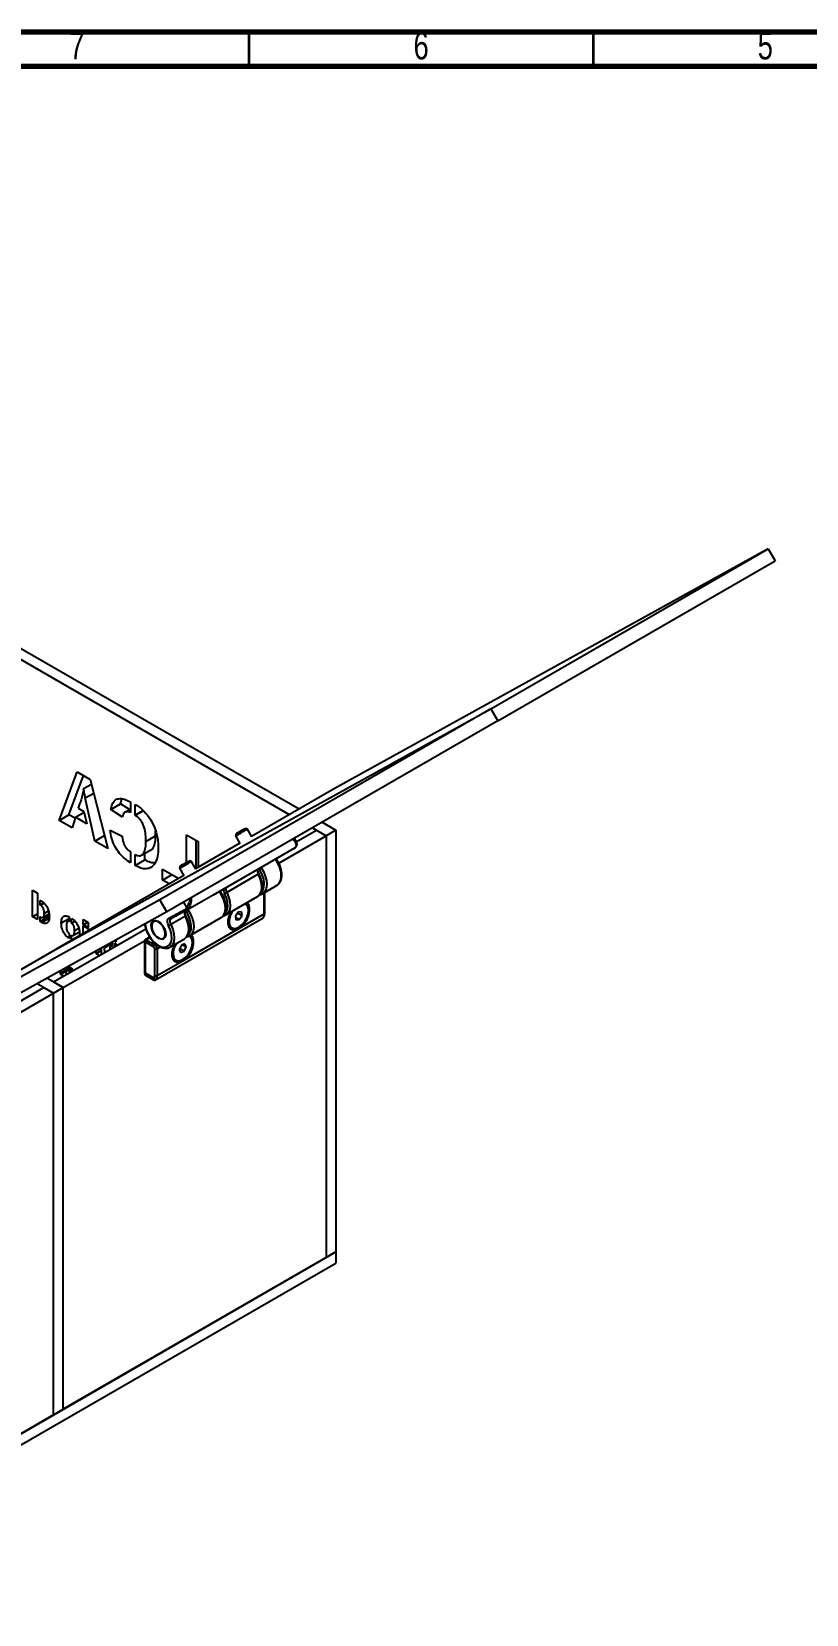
# Model space of a CAD drawing. Header units: millimetres. Extents: x 1 to 1184, y 0 to 836.
# Drawn here: x 867.9 to 980.4, y 606.1 to 836 of the extents above; entities that cross this region are included whole.
import ezdxf

# ---------------------------------------------------------------- set-up
doc = ezdxf.new("R2010")
doc.units = ezdxf.units.MM
doc.styles.add('SLDTEXTSTYLE0', font='TXT', dxfattribs={"width": 0.75})

msp = doc.modelspace()

# ---------------------------------------------------------------- linework, layer by layer
at = {"color": 7, "linetype": 'Continuous', "lineweight": 70}
for p, q in [((15, 836), (1184, 836)), ((20, 831), (1179, 831))]:
    msp.add_line(p, q, dxfattribs=at)
at = {"color": 7, "linetype": 'Continuous', "lineweight": 35}
for p, q in [((899.5, 831), (899.5, 836)), ((949.5, 831), (949.5, 836))]:
    msp.add_line(p, q, dxfattribs=at)
at = {"color": 7, "linetype": 'Continuous', "lineweight": 25}
for p, q in [((822.28, 770.23), (905.31, 722.29)), ((823.69, 771.04), (906.72, 723.11)), ((974.9, 760.91), (911.73, 726)), ((934.6, 737.64), (974.9, 760.91)), ((935.59, 735.91), (975.89, 759.17)), ((974.9, 760.91), (975.89, 759.17)), ((871.42, 702.73), (934.6, 737.64)), ((934.6, 737.64), (886.51, 709.89)), ((935.59, 735.91), (887.5, 708.15)), ((934.6, 737.64), (935.59, 735.91)), ((871.88, 721.45), (874.49, 728.5)), ((873.3, 722.27), (875.4, 727.97)), ((874.49, 728.5), (876.39, 727.4)), ((875.43, 726.08), (876.56, 726.73)), ((876.39, 727.4), (878.94, 717.37)), ((875.67, 724.73), (876.89, 725.43)), ((877.06, 718.46), (875.67, 724.73)), ((880.8, 723.87), (881, 724.56)), ((911.73, 726), (899.84, 719.13)), ((871.88, 721.45), (873.3, 722.27)), ((874.18, 721.76), (873.3, 722.27)), ((874.23, 721.93), (873.75, 720.37)), ((874.23, 721.93), (875.5, 722.66)), ((875.88, 720.97), (874.23, 721.93)), ((874.66, 723.24), (875.48, 722.75)), ((875.48, 722.75), (875.88, 720.97)), ((879.39, 723.06), (880.8, 723.87)), ((881.07, 721.94), (879.39, 723.06)), ((882.09, 723.02), (880.8, 723.87)), ((882.24, 723.1), (881.49, 722.67)), ((882.24, 724.17), (882.24, 722.59)), ((882.92, 722.2), (882.92, 723.78)), ((882.92, 722.2), (884.08, 722.87)), ((882.93, 722.19), (882.92, 722.2)), ((882.93, 722.19), (884.09, 722.86)), ((873.75, 720.37), (871.88, 721.45)), ((879.27, 720.03), (881.03, 719.15)), ((885.89, 719.23), (885.86, 719.95)), ((899.23, 720.2), (898.96, 720.27)), ((899.87, 719.07), (899.23, 720.2)), ((906.33, 718.34), (909.25, 720.02)), ((908.66, 720.36), (910.66, 719.2)), ((909.25, 720.02), (910.66, 719.2)), ((910.07, 721.18), (912.08, 720.02)), ((912.08, 720.02), (910.66, 719.2)), ((912.08, 720.02), (912.08, 658.78)), ((877.06, 718.46), (878.46, 719.27)), ((878.94, 717.37), (877.06, 718.46)), ((884.48, 718.41), (885.89, 719.23)), ((890.38, 719.34), (892.07, 718.37)), ((890.38, 715.34), (890.38, 719.34)), ((898.1, 718.13), (891.7, 714.44)), ((891.8, 714.49), (891.8, 718.52)), ((892.07, 718.37), (892.07, 714.65)), ((897.57, 719.48), (897.49, 719.21)), ((897.49, 719.21), (898.13, 718.08)), ((906.08, 717.44), (902.37, 715.29)), ((903.79, 715.23), (910.66, 719.2)), ((906.34, 718.35), (906.05, 718.85)), ((910.66, 719.2), (910.66, 657.96)), ((882.24, 716.89), (882.23, 716.9)), ((882.23, 716.9), (882.23, 715.28)), ((882.91, 714.9), (882.91, 716.51)), ((882.91, 714.9), (884.33, 715.72)), ((883.86, 716.4), (885.28, 717.22)), ((884.33, 715.72), (884.33, 716.67)), ((891.1, 715.5), (890.83, 715.58)), ((891.74, 714.37), (891.1, 715.5)), ((902.37, 715.29), (894.23, 710.6)), ((889.97, 713.44), (871.42, 702.73)), ((886.88, 714.39), (889.25, 713.02)), ((886.88, 712.79), (886.88, 714.39)), ((886.88, 712.79), (888.27, 713.59)), ((887.87, 712.22), (886.88, 712.79)), ((889.43, 714.79), (889.36, 714.52)), ((889.36, 714.52), (890, 713.39)), ((900.81, 713.66), (896.22, 711)), ((900.9, 713.72), (900.9, 713.72)), ((868.02, 711.32), (868.75, 710.9)), ((868.02, 707.46), (868.02, 711.32)), ((868.75, 710.9), (868.75, 707.04)), ((894.23, 710.6), (890.52, 708.45)), ((901.41, 710.8), (901.37, 710.78)), ((901.41, 710.8), (903.53, 712.03)), ((901.75, 707.99), (901.75, 711)), ((886.51, 709.89), (823.34, 674.97)), ((887.5, 708.15), (824.33, 673.23)), ((869.1, 709.2), (869.1, 709.83)), ((869.1, 709.2), (869.6, 709.49)), ((869.71, 707.94), (870.33, 708.3)), ((887.5, 708.15), (886.51, 709.89)), ((887.82, 707.24), (890.22, 708.57)), ((890.52, 708.45), (888.12, 707.13)), ((896.11, 707.74), (900.7, 710.4)), ((897.89, 708.13), (897.49, 707.53)), ((898.37, 708.18), (897.89, 708.13)), ((898.44, 707.63), (898.37, 708.18)), ((898.96, 709.32), (898.9, 709.35)), ((900.7, 710.4), (900.74, 710.42)), ((868.02, 707.46), (868.75, 707.87)), ((868.75, 707.04), (868.02, 707.46)), ((869.1, 707.43), (869.12, 707.44)), ((869.11, 706.78), (869.1, 707.43)), ((869.11, 706.78), (870.43, 707.54)), ((869.33, 706.62), (870.42, 707.25)), ((869.52, 707.37), (870.42, 707.89)), ((872.19, 706.55), (873.33, 707.22)), ((873.33, 706.92), (873.07, 706.77)), ((873.33, 707.43), (873.33, 706.76)), ((873.69, 706.54), (873.69, 707.22)), ((873.69, 706.54), (874.16, 706.81)), ((875.38, 707.05), (876.1, 706.64)), ((875.38, 706.31), (875.38, 707.05)), ((875.38, 706.31), (876.03, 706.68)), ((876.1, 705.89), (875.38, 706.31)), ((875.38, 706.16), (876.1, 705.74)), ((875.38, 705.01), (875.38, 706.16)), ((876.1, 706.64), (876.1, 705.89)), ((885.31, 706.2), (885.31, 706.12)), ((885.89, 698.27), (901.28, 707.16)), ((890.21, 707.53), (888.09, 706.31)), ((890.29, 707.59), (890.29, 707.59)), ((890.8, 704.68), (895.4, 707.33)), ((896.79, 705.95), (896.96, 705.85)), ((897.49, 707.53), (897.56, 706.99)), ((897.52, 707.34), (898.03, 707.04)), ((897.56, 706.99), (898.03, 707.04)), ((897.81, 708), (898.44, 707.63)), ((897.96, 705.75), (901.68, 707.89)), ((898.03, 707.04), (898.44, 707.63)), ((871.07, 697.98), (884.46, 705.71)), ((872.48, 697.16), (884.29, 703.98)), ((873.1, 704.47), (873.33, 704.6)), ((873.33, 704.98), (873.33, 704.3)), ((873.69, 704.09), (873.69, 704.77)), ((873.69, 704.09), (874.82, 704.74)), ((873.74, 704.07), (873.69, 704.09)), ((873.96, 704.77), (874.81, 705.26)), ((874.1, 705.45), (874.71, 705.8)), ((874.84, 704.99), (874.82, 704.74)), ((876.1, 705.74), (876.1, 705.43)), ((878.45, 702.94), (879.6, 703.6)), ((879.6, 703.78), (879.6, 703.14)), ((880.15, 703.76), (879.86, 703.92)), ((879.96, 703.6), (880.3, 703.31)), ((879.96, 703.11), (879.96, 703.6)), ((880.08, 704.05), (880.15, 703.76)), ((884.28, 703.91), (884.28, 699.42)), ((884.35, 703.81), (884.35, 699.32)), ((885.59, 703.09), (884.35, 703.81)), ((885.04, 704.49), (884.4, 704.13)), ((884.53, 704.11), (885.77, 703.4)), ((886.3, 704.4), (886.37, 704.36)), ((887.97, 703.05), (890.09, 704.27)), ((890.14, 703.54), (889.63, 703.32)), ((889.83, 701.05), (897.96, 705.75)), ((890.09, 704.27), (890.13, 704.3)), ((890.34, 703.11), (890.14, 703.54)), ((890.8, 704.68), (890.76, 704.66)), ((890.83, 704.62), (890.77, 704.66)), ((854.86, 693.17), (871.42, 702.73)), ((877.26, 702.12), (878, 702.54)), ((877.26, 702.12), (877.26, 702.49)), ((877.75, 701.83), (877.26, 702.12)), ((878, 702.9), (878, 701.98)), ((878.45, 702.94), (878.48, 703.16)), ((879.6, 703.3), (879.34, 703.15)), ((885.77, 698.91), (885.77, 702.79)), ((886.12, 702.79), (886.12, 698.91)), ((888.66, 701.26), (888.83, 701.16)), ((889.63, 703.32), (889.33, 702.67)), ((889.33, 702.67), (889.52, 702.24)), ((889.4, 702.83), (890.03, 702.46)), ((889.52, 702.24), (890.03, 702.46)), ((889.83, 703.4), (890.34, 703.11)), ((890.03, 702.46), (890.34, 703.11)), ((872.05, 699.25), (873.47, 700.06)), ((872.05, 699.12), (873.47, 699.94)), ((872.05, 699.25), (872.11, 699.64)), ((872.05, 699.12), (872.05, 699.25)), ((872.55, 698.83), (872.05, 699.12)), ((872.81, 699.32), (873.1, 699.15)), ((873.6, 699.96), (872.97, 699.6)), ((873.2, 700.24), (873.31, 700.2)), ((873.31, 699.54), (873.78, 699.81)), ((873.5, 699.38), (873.31, 699.54)), ((873.47, 699.94), (873.47, 700.06)), ((873.51, 699.91), (873.47, 699.94)), ((884.35, 699.32), (885.69, 698.54)), ((886.12, 698.91), (889.83, 701.05)), ((861.35, 692.37), (869.65, 697.16)), ((871.07, 696.34), (868.66, 697.73)), ((869.65, 697.16), (871.07, 696.34)), ((872.48, 697.16), (870.1, 698.53)), ((871.07, 697.98), (872.48, 697.16)), ((871.07, 696.34), (872.48, 697.16)), ((872.08, 698.73), (872.24, 698.65)), ((872.13, 698.59), (872.08, 698.73)), ((872.48, 635.92), (872.48, 697.16)), ((884.56, 698.86), (885.59, 698.27)), ((858.81, 689.26), (871.07, 696.34)), ((871.07, 635.1), (871.07, 696.34)), ((823.69, 607.75), (912.08, 658.78)), ((910.66, 657.96), (872.48, 635.92)), ((912.08, 658.78), (910.66, 657.96)), ((912.08, 658.78), (912.08, 657.15)), ((823.69, 606.12), (912.08, 657.15)), ((871.07, 635.1), (825.1, 608.57)), ((871.07, 635.1), (872.48, 635.92))]:
    msp.add_line(p, q, dxfattribs=at)
at = {"color": 8, "linetype": 'Continuous', "lineweight": 25}
for p, q in [((901.68, 707.89), (901.68, 710.96)), ((869.18, 709.12), (869.69, 709.41)), ((890.42, 708.8), (889.98, 709.58)), ((885.07, 704.43), (884.53, 704.11)), ((885.77, 703.4), (885.92, 703.49)), ((886.6, 703.07), (886.12, 702.79))]:
    msp.add_line(p, q, dxfattribs=at)
at = {"color": 7, "linetype": 'Continuous', "lineweight": 25, "flags": 128}
for points in [[(897.57, 719.49), (897.6, 719.5), (897.72, 719.57), (897.93, 719.68), (898.19, 719.83), (898.46, 719.99), (898.7, 720.12), (898.87, 720.22), (898.95, 720.27), (898.93, 720.26), (898.8, 720.19), (898.59, 720.07), (898.33, 719.93), (898.06, 719.77), (897.82, 719.63), (897.65, 719.53), (897.57, 719.49)], [(890.44, 715.36), (890.17, 715.22), (889.9, 715.06), (889.67, 714.93), (889.51, 714.83), (889.44, 714.79), (889.47, 714.81), (889.61, 714.88), (889.83, 715), (890.09, 715.15), (890.36, 715.3), (890.59, 715.44), (890.75, 715.54), (890.82, 715.58), (890.79, 715.56), (890.65, 715.49), (890.44, 715.36)], [(903.53, 712.03), (903.55, 712.04), (903.57, 712.05)], [(896.78, 708.13), (896.76, 708.09), (896.52, 707.51), (896.39, 706.94), (896.39, 706.41), (896.52, 705.99), (896.76, 705.69), (897.1, 705.54), (897.52, 705.56), (897.96, 705.75)], [(897.03, 708.28), (896.94, 708.12), (896.7, 707.58), (896.57, 707.04), (896.56, 706.55), (896.68, 706.15), (896.92, 705.88), (897.24, 705.76), (897.63, 705.81), (898.05, 706.01), (898.46, 706.35), (898.83, 706.8), (899.12, 707.32), (899.31, 707.86), (899.38, 708.38), (899.32, 708.83), (899.14, 709.17), (898.89, 709.35)], [(897.96, 705.75), (898.41, 706.08), (898.82, 706.54), (899.17, 707.08), (899.41, 707.66), (899.54, 708.23), (899.54, 708.75), (899.41, 709.18), (899.17, 709.48), (899.14, 709.5)], [(885.55, 706.85), (885.86, 706.91), (886.22, 706.81), (886.58, 706.56), (886.91, 706.18), (887.17, 705.73), (887.32, 705.25), (887.35, 704.81), (887.25, 704.46), (887.04, 704.24), (886.73, 704.18), (886.38, 704.28), (886.01, 704.53), (885.68, 704.9), (885.42, 705.36), (885.27, 705.83), (885.24, 706.27), (885.34, 706.63), (885.55, 706.85)], [(887.29, 704.97), (887.22, 705.42), (887.03, 705.89), (886.74, 706.31), (886.39, 706.63), (886.03, 706.8), (885.7, 706.8), (885.46, 706.63), (885.32, 706.32), (885.32, 705.9), (885.46, 705.43), (885.7, 704.98), (886.03, 704.6), (886.39, 704.35), (886.74, 704.27), (887.03, 704.35), (887.22, 704.6), (887.29, 704.97)], [(887.77, 706.15), (887.7, 706.32), (887.64, 706.49), (887.61, 706.66), (887.61, 706.82), (887.62, 706.96), (887.67, 707.08), (887.73, 707.17), (887.82, 707.24)], [(888.12, 707.13), (888.05, 707.07), (888, 707), (887.97, 706.91), (887.96, 706.81), (887.96, 706.69), (887.99, 706.56), (888.03, 706.44), (888.09, 706.31)], [(895.4, 707.33), (895.42, 707.35), (895.44, 707.36)], [(896.15, 707.77), (896.14, 707.77), (896.11, 707.74)], [(888.53, 701.5), (888.75, 701.21), (889.07, 701.07), (889.45, 701.1), (889.87, 701.28), (890.28, 701.6), (890.66, 702.04), (890.96, 702.56), (891.16, 703.1), (891.24, 703.63), (891.2, 704.09), (891.04, 704.44), (890.83, 704.62)], [(889.83, 701.05), (890.28, 701.39), (890.69, 701.84), (891.03, 702.38), (891.28, 702.96), (891.41, 703.54), (891.41, 704.06), (891.28, 704.49), (891.03, 704.79), (891.01, 704.8)], [(888.01, 703.07), (888.01, 703.07), (887.97, 703.05)], [(888.24, 702.08), (888.25, 702.01), (888.35, 701.6)], [(888.65, 703.44), (888.63, 703.4), (888.39, 702.82), (888.26, 702.24), (888.26, 701.72), (888.39, 701.29), (888.63, 700.99), (888.97, 700.85), (889.38, 700.87), (889.83, 701.05)], [(888.35, 701.6), (888.57, 701.32), (888.66, 701.26)]]:
    msp.add_lwpolyline(points, dxfattribs=at)
at = {"color": 8, "linetype": 'Continuous', "lineweight": 25, "flags": 128}
for points in [[(903.57, 712.05), (903.86, 712.34), (904.07, 712.77), (904.15, 713.31), (904.11, 713.93), (903.94, 714.59), (903.66, 715.26), (903.31, 715.84)], [(900.74, 710.42), (900.74, 710.42), (901.05, 710.72), (901.25, 711.16), (901.32, 711.71), (901.27, 712.33), (901.1, 712.99), (900.81, 713.66)], [(901.22, 710.99), (901.46, 711.28), (901.63, 711.73), (901.67, 712.28), (901.59, 712.9), (901.38, 713.54), (901.06, 714.17), (900.86, 714.48)], [(901.17, 714.65), (901.54, 714.03), (901.82, 713.37), (901.98, 712.71), (902.03, 712.09), (901.95, 711.54), (901.74, 711.11), (901.43, 710.82), (901.41, 710.8)], [(895.44, 707.36), (895.73, 707.64), (895.94, 708.08), (896.02, 708.62), (895.97, 709.24), (895.81, 709.9), (895.53, 710.56), (895.18, 711.14)], [(895.93, 707.94), (896.05, 708.07), (896.27, 708.46), (896.37, 708.97), (896.34, 709.56), (896.18, 710.2), (895.91, 710.85)], [(896.22, 711), (896.5, 710.34), (896.68, 709.68), (896.73, 709.05), (896.65, 708.51), (896.45, 708.07), (896.15, 707.77)], [(890.61, 704.87), (890.86, 705.16), (891.03, 705.6), (891.07, 706.16), (890.98, 706.77), (890.77, 707.42), (890.45, 708.05), (890.28, 708.32)], [(890.58, 708.49), (890.93, 707.91), (891.21, 707.25), (891.38, 706.59), (891.42, 705.96), (891.34, 705.42), (891.14, 704.99), (890.82, 704.69), (890.8, 704.68)], [(884.36, 706.41), (884.41, 706.11), (884.58, 705.47), (884.88, 704.83), (885.26, 704.24), (885.72, 703.73), (886.21, 703.35), (886.71, 703.11), (887.18, 703.03), (887.59, 703.12), (887.92, 703.37), (888.14, 703.76), (888.24, 704.27), (888.21, 704.87), (888.05, 705.51), (887.77, 706.15), (887.77, 706.15)], [(888.09, 706.31), (888.37, 705.65), (888.54, 704.98), (888.59, 704.36), (888.52, 703.81), (888.32, 703.37), (888.01, 703.07)], [(890.13, 704.3), (890.13, 704.3), (890.44, 704.6), (890.64, 705.04), (890.72, 705.58), (890.67, 706.21), (890.49, 706.87), (890.21, 707.53)]]:
    msp.add_lwpolyline(points, dxfattribs=at)
at = {"color": 7, "linetype": 'Continuous', "lineweight": 25}
for centre, radius, start, end in [((878.93, 753.85), 39.3, 298.1825, 301.0988), ((905.79, 717.93), 0.568, 300.0243, 337.7358), ((906.25, 717.84), 0.152, 298.9747, 335.7467), ((870.81, 749.13), 39.27, 298.1815, 301.0998), ((894.65, 713.71), 3.13, 293.6209, 300.0076), ((889.99, 708.98), 0.473, 300.0243, 337.7358), ((890.43, 708.66), 0.229, 204.3648, 293.6654), ((890.64, 709), 0.295, 222.3841, 294.6632), ((890.24, 708.95), 0.568, 300.0243, 337.7358), ((886.03, 706.29), 0.728, 127.8031, 187.0817), ((886.52, 709.02), 3.13, 293.6209, 300.0076), ((888.03, 707.34), 0.229, 204.3648, 293.6654), ((897.34, 706.74), 0.962, 178.2996, 235.1234), ((900.67, 707.87), 1.01, 335.8053, 1.3771), ((901.51, 707.59), 0.153, 299.1176, 334.1447), ((884.53, 703.91), 0.25, 119.9973, 180), ((884.74, 703.79), 0.384, 122.6055, 177.3945), ((886.82, 705.01), 0.788, 235.374, 289.7304), ((890.85, 702.16), 2.41, 143.8318, 195.8544), ((885.97, 703.08), 0.384, 122.6055, 177.3945), ((885.38, 702.77), 0.384, 2.6055, 57.3945), ((885.35, 702.75), 0.768, 2.6055, 57.3945), ((885.94, 703.13), 0.384, 242.6097, 297.3903), ((884.92, 698.89), 0.843, 335.8053, 1.3771), ((885.91, 698.73), 0.29, 221.1279, 294.5095), ((885.94, 699.25), 0.384, 242.6097, 297.3903), ((885.11, 698.89), 1.01, 335.8053, 1.3771)]:
    msp.add_arc(centre, radius, start, end, dxfattribs=at)
at = {"color": 8, "linetype": 'Continuous', "lineweight": 25}
for centre, radius, start, end in [((901.51, 714.09), 0.822, 161.7369, 211.9002), ((900.7, 713.92), 0.293, 293.7998, 314.66), ((897.14, 711.52), 1.4, 182.0893, 208.5777), ((896.91, 711.44), 0.822, 161.7369, 211.9002), ((890.83, 707.96), 0.751, 157.9065, 214.3384), ((890.09, 707.8), 0.293, 293.7998, 314.66), ((901.62, 708), 0.126, 294.3747, 354.3052), ((884.4, 703.92), 0.126, 185.6948, 245.6253), ((884.46, 704.01), 0.126, 54.3824, 114.3071), ((884.4, 699.43), 0.126, 185.6948, 245.6253), ((884.83, 699.26), 0.48, 172.7442, 235.9436)]:
    msp.add_arc(centre, radius, start, end, dxfattribs=at)
at = {"color": 7, "linetype": 'Continuous', "lineweight": 25}
for points, knots in [([(875.43, 726.08), (875.39, 725.79), (875.31, 725.2), (875, 724.3), (874.79, 723.64), (874.66, 723.24)], [0, 0, 0, 0, 0.279937, 0.559922, 1, 1, 1, 1]), ([(875.67, 724.73), (875.62, 724.98), (875.52, 725.44), (875.46, 725.88), (875.43, 726.08)], [0, 0, 0, 0, 0.559867, 1, 1, 1, 1]), ([(879.39, 723.06), (879.45, 723.31), (879.57, 723.81), (879.92, 724.4), (880.54, 724.67), (881.34, 724.58), (881.94, 724.3), (882.24, 724.17)], [0, 0, 0, 0, 0.1869862, 0.3736482, 0.5598844, 0.7796961, 1, 1, 1, 1]), ([(882.24, 722.59), (882.07, 722.66), (881.74, 722.79), (881.27, 722.59), (881.15, 722.19), (881.07, 721.94)], [0, 0, 0, 0, 0.280745, 0.559254, 1, 1, 1, 1]), ([(882.92, 723.78), (883.28, 723.54), (884, 723.06), (884.97, 721.92), (885.66, 720.67), (886.05, 719.47), (886.25, 718.41), (886.27, 717.75), (886.28, 717.42)], [0, 0, 0, 0, 0.186701, 0.373077, 0.559346, 0.706119, 0.853031, 1, 1, 1, 1]), ([(884.48, 718.41), (884.47, 718.73), (884.46, 719.37), (884.32, 720.25), (884.03, 720.96), (883.73, 721.48), (883.35, 721.91), (883.07, 722.09), (882.93, 722.19)], [0, 0, 0, 0, 0.250509, 0.500023, 0.625062, 0.750043, 0.874856, 1, 1, 1, 1]), ([(882.23, 715.28), (881.96, 715.49), (881.42, 715.89), (880.64, 716.62), (879.94, 717.64), (879.48, 718.83), (879.34, 719.63), (879.27, 720.03)], [0, 0, 0, 0, 0.18712, 0.373921, 0.560163, 0.779691, 1, 1, 1, 1]), ([(881.03, 719.15), (881.06, 718.92), (881.12, 718.46), (881.37, 717.76), (881.8, 717.22), (882.09, 717), (882.24, 716.89)], [0, 0, 0, 0, 0.280865, 0.560168, 0.7795, 1, 1, 1, 1]), ([(882.91, 716.51), (883.05, 716.45), (883.32, 716.31), (883.69, 716.3), (883.99, 716.46), (884.28, 716.83), (884.45, 717.49), (884.47, 718.1), (884.48, 718.41)], [0, 0, 0, 0, 0.125053, 0.249872, 0.374846, 0.499863, 0.749559, 1, 1, 1, 1]), ([(886.28, 717.42), (886.26, 717.01), (886.22, 716.21), (885.88, 715.22), (885.3, 714.59), (884.55, 714.38), (883.76, 714.47), (883.2, 714.76), (882.91, 714.9)], [0, 0, 0, 0, 0.186858, 0.373508, 0.559879, 0.706554, 0.853189, 1, 1, 1, 1]), ([(885.27, 717.24), (885.31, 717.25), (885.45, 717.32), (885.68, 717.65), (885.87, 718.3), (885.89, 718.92), (885.89, 719.23)], [0, 0, 0, 0, 0.07582, 0.260636, 0.629767, 1, 1, 1, 1]), ([(906.08, 717.43), (906.14, 717.47), (906.27, 717.56), (906.34, 717.7), (906.38, 717.78)], [0, 0, 0, 0, 0.4510885, 1, 1, 1, 1]), ([(906.38, 717.78), (906.41, 717.86), (906.45, 718.02), (906.41, 718.23), (906.34, 718.32), (906.32, 718.35)], [0, 0, 0, 0, 0.409614, 0.817049, 1, 1, 1, 1]), ([(885.82, 715.26), (885.61, 715.27), (885.13, 715.3), (884.61, 715.57), (884.33, 715.72)], [0, 0, 0, 0, 0.455528, 1, 1, 1, 1]), ([(903.68, 715.42), (903.6, 715.57), (903.52, 715.74), (903.41, 715.88), (903.4, 715.89)], [0, 0, 0, 0, 0.926752, 1, 1, 1, 1]), ([(903.57, 712.07), (903.61, 712.09), (903.77, 712.17), (903.98, 712.45), (904.17, 712.88), (904.24, 713.41), (904.2, 714.01), (904.04, 714.64), (903.86, 715.12), (903.71, 715.37), (903.68, 715.42)], [0, 0, 0, 0, 0.0443475, 0.1901454, 0.3369136, 0.4891302, 0.645339, 0.8023671, 0.9590547, 1, 1, 1, 1]), ([(900.74, 710.43), (900.84, 710.5), (901.06, 710.66), (901.27, 711.04), (901.39, 711.53), (901.41, 712.09), (901.3, 712.71), (901.12, 713.26), (900.96, 713.59), (900.9, 713.72)], [0, 0, 0, 0, 0.1257129, 0.2740963, 0.4266419, 0.5845141, 0.7446598, 0.9046389, 1, 1, 1, 1]), ([(900.9, 713.72), (900.88, 713.77), (900.81, 713.9), (900.76, 714.12), (900.75, 714.3), (900.78, 714.35), (900.78, 714.37)], [0, 0, 0, 0, 0.2076689, 0.5418547, 0.8681785, 1, 1, 1, 1]), ([(895.55, 710.73), (895.47, 710.88), (895.39, 711.04), (895.28, 711.18), (895.27, 711.19)], [0, 0, 0, 0, 0.9267521, 1, 1, 1, 1]), ([(895.44, 707.38), (895.47, 707.4), (895.64, 707.48), (895.85, 707.76), (896.04, 708.19), (896.11, 708.72), (896.07, 709.31), (895.91, 709.94), (895.73, 710.43), (895.58, 710.67), (895.55, 710.73)], [0, 0, 0, 0, 0.044347, 0.190145, 0.336914, 0.48913, 0.645339, 0.802367, 0.959055, 1, 1, 1, 1]), ([(901.03, 710.68), (901.08, 710.69), (901.2, 710.69), (901.3, 710.76), (901.35, 710.8)], [0, 0, 0, 0, 0.401986, 1, 1, 1, 1]), ([(869.1, 709.83), (869.15, 709.82), (869.22, 709.79), (869.3, 709.75), (869.33, 709.73)], [0, 0, 0, 0, 0.559617, 1, 1, 1, 1]), ([(869.18, 709.12), (869.17, 709.13), (869.15, 709.14), (869.12, 709.16), (869.11, 709.17), (869.1, 709.17), (869.1, 709.18), (869.1, 709.18), (869.1, 709.19), (869.1, 709.19), (869.1, 709.2), (869.1, 709.2)], [0, 0, 0, 0, 0.417206, 0.601951, 0.677242, 0.748911, 0.780377, 0.812231, 0.843012, 0.873446, 1, 1, 1, 1]), ([(869.71, 707.94), (869.7, 708.15), (869.67, 708.47), (869.47, 708.86), (869.31, 709.04), (869.22, 709.09), (869.18, 709.12)], [0, 0, 0, 0, 0.499082, 0.748852, 0.874346, 1, 1, 1, 1]), ([(869.33, 709.73), (869.51, 709.59), (869.89, 709.32), (870.25, 708.64), (870.42, 708.03), (870.44, 707.68), (870.45, 707.51)], [0, 0, 0, 0, 0.278792, 0.557914, 0.778831, 1, 1, 1, 1]), ([(890.29, 707.59), (890.27, 707.65), (890.2, 707.78), (890.15, 708), (890.15, 708.2), (890.19, 708.31), (890.21, 708.33), (890.22, 708.33)], [0, 0, 0, 0, 0.1516148, 0.395597, 0.6338393, 0.8603345, 1, 1, 1, 1]), ([(869.1, 707.43), (869.1, 707.43), (869.1, 707.44), (869.1, 707.44), (869.1, 707.44), (869.1, 707.44), (869.1, 707.45), (869.1, 707.45), (869.11, 707.45), (869.13, 707.44), (869.16, 707.42), (869.18, 707.41)], [0, 0, 0, 0, 0.0627005, 0.0780378, 0.0940457, 0.1103566, 0.1261117, 0.159135, 0.1952524, 0.2553133, 1, 1, 1, 1]), ([(869.33, 706.62), (869.29, 706.64), (869.21, 706.68), (869.14, 706.75), (869.11, 706.78)], [0, 0, 0, 0, 0.560882, 1, 1, 1, 1]), ([(869.18, 707.41), (869.24, 707.38), (869.37, 707.32), (869.53, 707.36), (869.69, 707.53), (869.7, 707.77), (869.71, 707.94)], [0, 0, 0, 0, 0.186852, 0.373422, 0.560443, 1, 1, 1, 1]), ([(870.45, 707.51), (870.44, 707.3), (870.41, 706.9), (870.15, 706.52), (869.76, 706.42), (869.47, 706.55), (869.33, 706.62)], [0, 0, 0, 0, 0.280593, 0.560009, 0.779991, 1, 1, 1, 1]), ([(872.19, 706.55), (872.2, 706.76), (872.22, 707.17), (872.48, 707.56), (872.9, 707.62), (873.19, 707.49), (873.33, 707.43)], [0, 0, 0, 0, 0.280627, 0.559755, 0.779398, 1, 1, 1, 1]), ([(873.1, 704.47), (872.94, 704.62), (872.62, 704.93), (872.33, 705.55), (872.2, 706.09), (872.19, 706.4), (872.19, 706.55)], [0, 0, 0, 0, 0.27901, 0.558357, 0.779003, 1, 1, 1, 1]), ([(873.33, 706.76), (873.25, 706.78), (873.13, 706.81), (873.02, 706.74), (872.92, 706.54), (872.93, 706.29), (872.93, 706.1)], [0, 0, 0, 0, 0.248987, 0.374201, 0.499481, 1, 1, 1, 1]), ([(872.93, 706.1), (872.93, 705.91), (872.93, 705.68), (873.03, 705.36), (873.11, 705.21), (873.22, 705.08), (873.29, 705.02), (873.33, 704.98)], [0, 0, 0, 0, 0.499751, 0.624883, 0.749982, 0.874805, 1, 1, 1, 1]), ([(873.69, 707.22), (873.88, 707.08), (874.25, 706.81), (874.64, 706.13), (874.81, 705.51), (874.83, 705.16), (874.84, 704.99)], [0, 0, 0, 0, 0.279512, 0.558229, 0.778898, 1, 1, 1, 1]), ([(874.1, 705.45), (874.1, 705.63), (874.1, 705.87), (874, 706.17), (873.89, 706.38), (873.77, 706.48), (873.69, 706.54)], [0, 0, 0, 0, 0.5008, 0.6261859, 0.751523, 1, 1, 1, 1]), ([(884.32, 706.39), (884.32, 706.32), (884.34, 706.06), (884.49, 705.57), (884.69, 705.05), (884.87, 704.77), (884.92, 704.68)], [0, 0, 0, 0, 0.113727, 0.476665, 0.838794, 1, 1, 1, 1]), ([(890.13, 704.31), (890.23, 704.38), (890.45, 704.54), (890.66, 704.92), (890.79, 705.4), (890.8, 705.97), (890.7, 706.59), (890.51, 707.14), (890.35, 707.47), (890.29, 707.59)], [0, 0, 0, 0, 0.125713, 0.274096, 0.426642, 0.584514, 0.74466, 0.904639, 1, 1, 1, 1]), ([(895.69, 707.6), (895.84, 707.63), (896, 707.66), (896.13, 707.76), (896.15, 707.78)], [0, 0, 0, 0, 0.855768, 1, 1, 1, 1]), ([(901.24, 707.14), (901.26, 707.15), (901.39, 707.2), (901.54, 707.32), (901.61, 707.47), (901.64, 707.52)], [0, 0, 0, 0, 0.08526, 0.676442, 1, 1, 1, 1]), ([(901.28, 707.17), (901.33, 707.2), (901.48, 707.27), (901.55, 707.38), (901.59, 707.45)], [0, 0, 0, 0, 0.4013, 1, 1, 1, 1]), ([(901.65, 707.52), (901.68, 707.58), (901.74, 707.73), (901.74, 707.9), (901.75, 707.99)], [0, 0, 0, 0, 0.452092, 1, 1, 1, 1]), ([(873.33, 704.3), (873.29, 704.33), (873.21, 704.39), (873.13, 704.44), (873.1, 704.47)], [0, 0, 0, 0, 0.5600107, 1, 1, 1, 1]), ([(873.69, 704.77), (873.75, 704.76), (873.87, 704.73), (874.02, 704.78), (874.11, 705.03), (874.1, 705.27), (874.1, 705.45)], [0, 0, 0, 0, 0.187044, 0.372919, 0.559084, 1, 1, 1, 1]), ([(884.92, 704.68), (884.99, 704.57), (885.16, 704.26), (885.54, 703.82), (886.02, 703.38), (886.52, 703.07), (887.04, 702.89), (887.53, 702.88), (887.86, 702.95), (888, 703.07), (888.01, 703.09)], [0, 0, 0, 0, 0.082266, 0.230864, 0.379983, 0.530058, 0.681263, 0.831785, 0.977243, 1, 1, 1, 1]), ([(890.43, 704.56), (890.47, 704.56), (890.59, 704.57), (890.69, 704.63), (890.75, 704.67)], [0, 0, 0, 0, 0.401986, 1, 1, 1, 1]), ([(878.53, 702.29), (878.52, 702.35), (878.46, 702.57), (878.46, 702.78), (878.45, 702.94)], [0, 0, 0, 0, 0.26461, 1, 1, 1, 1]), ([(879.6, 703.14), (879.52, 703.16), (879.4, 703.2), (879.29, 703.12), (879.21, 702.97), (879.21, 702.8), (879.22, 702.68)], [0, 0, 0, 0, 0.30619, 0.460116, 0.614188, 1, 1, 1, 1]), ([(873.31, 699.54), (873.24, 699.58), (873.11, 699.65), (872.89, 699.59), (872.84, 699.42), (872.81, 699.32)], [0, 0, 0, 0, 0.281039, 0.560532, 1, 1, 1, 1]), ([(873.31, 700.2), (873.53, 700.07), (873.75, 699.94), (873.91, 699.69), (873.92, 699.68)], [0, 0, 0, 0, 0.938746, 1, 1, 1, 1]), ([(884.28, 699.42), (884.28, 699.36), (884.29, 699.2), (884.38, 698.99), (884.51, 698.9), (884.56, 698.86)], [0, 0, 0, 0, 0.284709, 0.683672, 1, 1, 1, 1]), ([(885.59, 698.27), (885.6, 698.26), (885.65, 698.23), (885.77, 698.22), (885.86, 698.25), (885.89, 698.27), (885.9, 698.28)], [0, 0, 0, 0, 0.1810644, 0.5691681, 0.9410167, 1, 1, 1, 1])]:
    msp.add_open_spline(points, degree=3, knots=knots, dxfattribs=at)
at = {"color": 8, "linetype": 'Continuous', "lineweight": 25}
for points, knots in [([(906.32, 717.71), (906.34, 717.78), (906.38, 717.94), (906.27, 718.23), (906.05, 718.49), (905.84, 718.65), (905.78, 718.7)], [0, 0, 0, 0, 0.211624, 0.473014, 0.830943, 1, 1, 1, 1]), ([(905.84, 718.73), (905.89, 718.71), (906.09, 718.61), (906.28, 718.48), (906.32, 718.36), (906.33, 718.34)], [0, 0, 0, 0, 0.240226, 0.885642, 1, 1, 1, 1]), ([(890.42, 708.8), (890.47, 708.87), (890.56, 709.04), (890.76, 709.45), (890.91, 709.84), (890.98, 710.09), (890.99, 710.16)], [0, 0, 0, 0, 0.225449, 0.497056, 0.863579, 1, 1, 1, 1]), ([(891.06, 710.2), (891.06, 710.11), (891.05, 709.83), (890.98, 709.4), (890.87, 708.99), (890.8, 708.81), (890.76, 708.73)], [0, 0, 0, 0, 0.169057, 0.526986, 0.788376, 1, 1, 1, 1]), ([(885.59, 698.28), (885.59, 698.28), (885.6, 698.24), (885.62, 698.33), (885.67, 698.48), (885.69, 698.54)], [0, 0, 0, 0, 0.124113, 0.602725, 1, 1, 1, 1]), ([(886.03, 698.47), (886, 698.41), (885.95, 698.31), (885.9, 698.29), (885.88, 698.28)], [0, 0, 0, 0, 0.5987, 1, 1, 1, 1])]:
    msp.add_open_spline(points, degree=3, knots=knots, dxfattribs=at)

# ---------------------------------------------------------------- texts
at = {"color": 7, "linetype": 'Continuous', "lineweight": 0, "char_height": 3.97, "attachment_point": 2, "style": 'SLDTEXTSTYLE0'}
for s, insert in [('7', (874.46, 835.97)), ('6', (924.46, 835.97)), ('5', (974.46, 835.97))]:
    msp.add_mtext(s, dxfattribs=dict(at, insert=insert))

doc.saveas('drawing.dxf')
